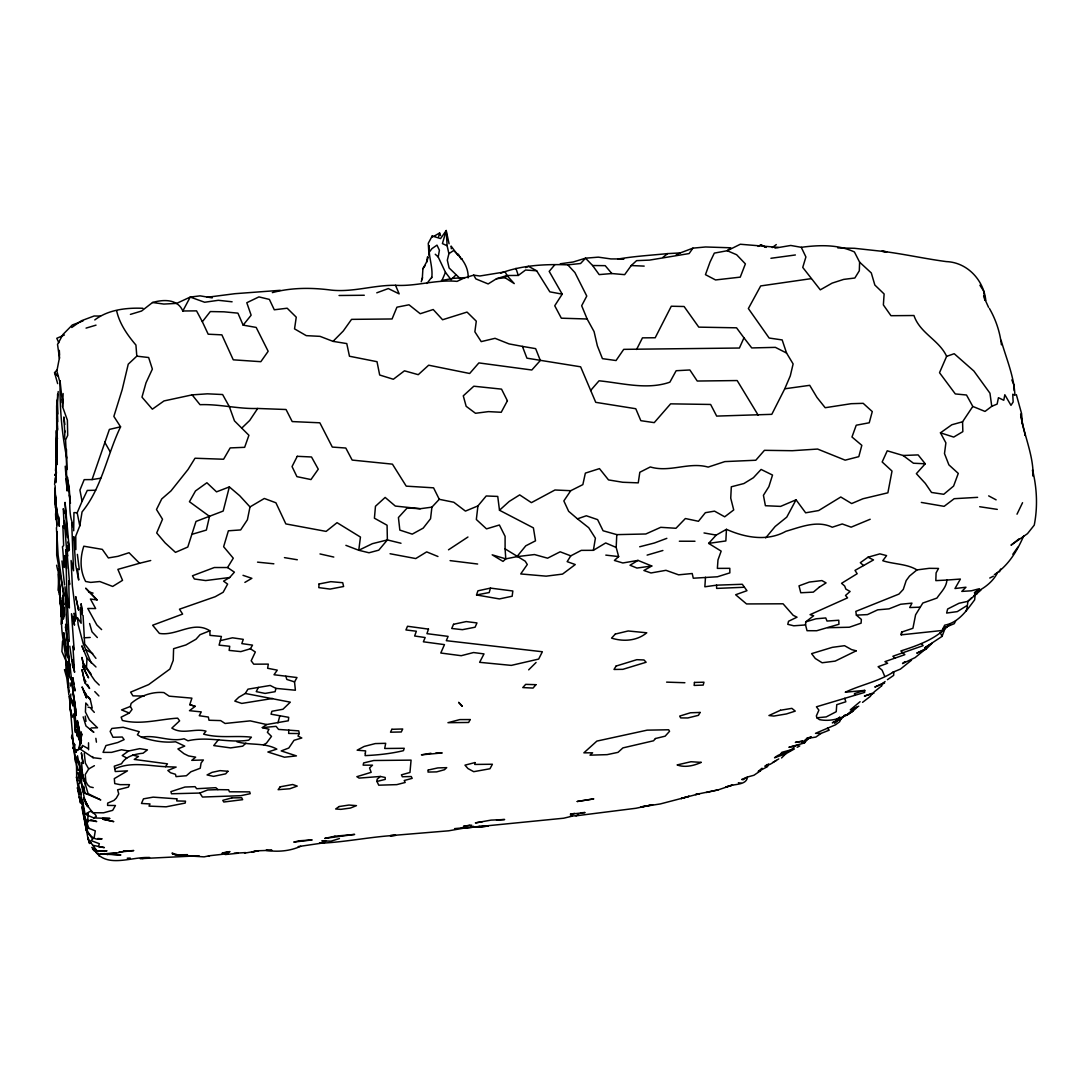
<?xml version="1.0" encoding="UTF-8"?>
<svg xmlns="http://www.w3.org/2000/svg" width="1091" height="1091" viewBox="0 0 1091 1091"><rect width="100%" height="100%" fill="white"/><g stroke="black" fill="none" stroke-linecap="round" stroke-linejoin="round"><path stroke-width="1.5" d="M57.291 412.848L56.964 428.381L57.237 405.988L57.291 422.531M505.092 548.882L505.092 536.322L499.392 525.003L486.518 528.876L476.331 519.493L477.94 505.91L486.218 495.969L497.741 496.432L499.487 510.247L533.404 527.88L535.504 540.836L525.78 545.814L516.916 556.655L505.788 558.865L492.177 554.828L503.006 561.401L505.788 558.865L505.092 548.882L525.207 561.183L527.28 564.511L520.721 573.948L546.141 576.157L562.533 574.098L575.271 564.552L567.156 561.647L570.784 555.851L581.271 550.369L593.381 550.328L605.682 542.95L616.183 547.437L618.638 556.587L614.397 560.46L622.825 562.97L638.003 560.406L651.763 565.997L643.908 570.498L650.986 572.966L665.96 570.32L678.616 574.834L692.199 573.511L693.29 578.216L717.428 576.771L729.838 572.87L729.811 568.329L717.373 568.384L717.987 559.915L721.165 551.132L708.645 543.386L716.201 535.095L726.442 529.326C745.03 537.631 767.232 541.736 785.861 531.317C800.794 527.008 817.091 520.012 832.269 527.226L842.225 523.966L851.144 527.158L870.195 519.261M55.791 515.961L56.077 503.797M59.405 582.649L59.391 588.922L59.473 584.435M55.096 485.631L55.982 511.624L55.055 494.782L55.109 498.723M56.677 507.233L56.623 515.102L56.609 508.488M66.633 624.502L66.592 629.412L65.665 624.229L65.978 629.916L65.501 626.725L67.71 645.436L64.969 586.794L67.628 608.642L69.251 641.426M55.627 481.922L56.255 459.884M67.056 469.566L65.569 440L67.697 435.377L67.383 420.199L62.623 406.848L62.582 398.883L62.487 403.111L60.046 380.8M55.941 482.604L56.146 459.884M56.65 405.538L56.814 463.593L56.2 442.769L57.4 428.272M57.223 399.933L57.441 422.012L57.359 415.93M57.987 569.025L61.532 616.142L60.346 599.968L61.191 611.342L60.714 604.659M76.343 749.708L76.288 752.299L72.756 748.085L74.72 744.703L73.738 742.957M56.623 431.272L56.309 452.547L57.291 464.548L56.323 452.533L56.5 430.181L56.664 462.707L56.432 441.241L57.509 438.323M57.182 417.867L57.223 416.394M57.264 409.848L57.468 430.331L57.359 425.654M801.271 247.316C818.946 244.943 837.943 244.289 854.417 251.966L859.613 262.154L859.313 270.786L854.853 278.014L843.643 279.405L832.147 283.115L820.296 289.838L802.744 267.418L805.908 256.958L801.271 247.316L790.743 245.461L774.992 248.121M62.623 406.848L63.128 393.537M64.587 438.882L64.901 430.836M288.788 730.056L288.651 733.438L299.22 733.547L298.77 730.875L278.56 729.415L276.105 726.347L262.331 727.615L266.586 724.533L288.324 720.783L288.706 717.332L271.045 714.182L271.904 711.277L282.964 709.245L290.301 702.168L245.298 693.467L238.806 697.244L234.797 701.104L241.766 703.422L272.614 698.472M428.954 247.452L429.145 245.68C428.299 256.48 433.127 266.804 431.777 277.782M428.736 255.13L429.145 245.68M70.847 693.999L69.933 708.986L72.17 717.223L70.792 709.641M57.591 394.137L57.537 414.321L57.182 402.879L58.218 391.56M616.183 547.437L616.783 534.631L603.078 530.758L597.609 519.63L586.331 515.77L577.466 518.839L568.643 511.297L563.842 500.919L570.743 490.705L582.853 484.622L585.362 473.112L599.477 468.625L608.519 479.917L622.743 482.263L638.249 482.863L639.817 472.267L650.304 466.962C669.901 472.798 688.871 461.616 708.154 467.098L724.819 461.602L755.804 460.238L764.45 450.324L792.298 450.706L817.595 449.056L845.157 460.157L858.808 456.652L861.822 445.333L851.976 437L856.23 425.217L869.241 422.776L872.268 411.58L863.186 403.329L851.198 403.697L825.178 407.72L816.982 397.438L809.713 385.328L784.756 388.791L771.801 414.335L716.678 416.094L710.636 404.461L670.61 403.847L654.232 422.64L640.84 420.676L635.78 408.73L595.741 402.334L580.63 366.808L526.926 358.175L522.412 346.392L509.033 343.897L495.028 338.319L481.213 341.619L474.871 331.8L476.29 321.19L467.043 312.081L442.591 319.745L433.209 309.53L420.226 313.731L409.002 304.798L396.933 307.185L392.064 318.967L351.561 319.363L343.256 331.023L333.028 341.36L320.031 336.355L306.271 335.646L294.543 328.868L296.261 317.181L287.178 308.221L274.291 309.789L269.382 299.411L258.908 296.902L246.798 302.725L251.135 315.217L243.129 325.132L237.92 313.144L223.969 311.821L210.304 311.562L202.353 321.75L208.19 334.201L221.868 334.855L233.256 359.825L260.844 361.694L268.168 351.288L256.18 327.423L243.129 325.132M74.693 748.303L74.652 749.258L72.756 748.085L74.693 748.303L74.72 744.703M705.495 577.248L704.854 586.794L716.528 585.171L742.303 584.271L746.967 590.695L735.634 594.745L746.53 603.937L783.065 603.8L793.198 615.324L797.016 617.192L788.548 621.256L787.77 624.325L793.784 625.798L805.553 624.938L807.04 630.707L816.709 630.734L838.938 624.27L838.774 620.247L827.005 621.052L825.751 617.956L815.986 618.802L805.731 621.87L805.553 624.938M726.442 529.326L725.856 540.945L708.645 543.386M60.428 598.073L58.409 590.422L59.009 579.621L60.414 599.191L63.387 619.074M58.409 590.422L58.45 574.016M62.501 641.249L61.914 651.504L65.869 660.682M99.24 685.039L94.822 680.675L86.421 668.347L87.007 658.296L81.88 645.845L84.075 651.163M468.121 277.919C468.735 266.668 461.588 257.476 453.611 250.521L448.906 253.671L447.324 260.204L449.097 267.95L460.593 279.01M422.231 279.596L422.913 268.7L427.386 260.544M887.419 679.693L893.693 675.356L893.734 671.851C878.773 681.493 861.113 684.712 845.266 692.226L864.74 690.385L864.618 692.403L816.423 706.804L818.891 710.146L816.368 715.901L816.9 717.796L819.45 719.637C833.238 722.351 847.775 716.746 857.512 706.873M55.477 470.739L56.187 461.425M59.337 580.603L58.859 586.944L60.005 595.345M88.589 749.749L88.521 742.794M68.883 694.831L66.81 677.988L64.464 669.642L65.787 670.72C67.328 652.964 60.25 635.371 61.792 617.588M376.94 781.456L377.118 779.247L380.404 776.465L385.205 777.474L385.232 779.397L376.94 781.456L378.754 785.193L396.797 784.634L405.197 782.479L404.215 780.515L412.193 778.347L411.198 776.533L402.334 776.751L401.42 774.842L409.957 772.483L411.075 760.127L373.722 760.509L363.658 762.923L363.139 765.146L372.508 765.173L369.563 767.955L371.172 772.333L356.866 776.683L359.103 778.101L380.404 776.465M88.221 813.641L87.675 820.268L96.704 821.55L90.867 819.655M88.085 748.576L82.466 745.439L81.893 747.471L76.915 750.622L79.179 748.399L81.334 731.897M54.577 484.486L55.218 477.844M65.528 511.284L64.805 513.52L63.292 508.638L64.26 528.439L62.855 525.739L63.646 545.568L62.419 546.782C63.523 552.455 64.205 584.285 64.86 555.592C67.874 573.661 64.833 589.59 69.36 607.973L68.733 580.712L69.674 584.449L67.11 553.451L67.574 556.205L67.192 545.773L68.665 550.982L68.228 541.627L69.36 549.673L65.065 502.378L67.451 537.604L64.274 520.598L66.715 551.269L65.705 549.741L66.592 568.506M61.573 611.165L61.26 624.352M60.1 380.759C59.596 406.534 61.71 432.677 66.742 458.043M975.34 593.231L974.645 599.845C966.721 610.401 958.675 622.566 944.642 625.184L941.519 631.894C929.668 641.344 915.172 646.295 900.866 650.945L904.848 654.668L884.978 661.623L887.61 663.273L878.091 666.724L882.114 670.16L884.719 676.325M445.892 233.447L446.219 230.569L440.559 238.574L432.2 235.983L428.272 243.32L428.845 252.73L431.954 248.625L436.986 245.148L439.4 250.248L438.227 257.012L445.455 272.341L451.101 279.705M451.333 248.748L451.088 246.075L457.92 255.267M431.913 507.151L430.55 518.73L423.213 528.112L412.234 534.14L399.838 530.09L398.42 517.529L407.148 507.983L420.24 508.72L431.913 507.151L439.264 499.31L453.788 502.255L465.434 511.106L477.94 505.91M83.407 808.376L83.066 810.981L87.675 836.783L88.657 840.438L91.235 843.398M65.733 598.482L65.828 593.013M83.857 786.025C81.525 796.689 87.457 808.254 95.572 814.909L96.349 816.423L93.785 817.936L85.084 814.213L82.357 800.017L84.362 815.291L88.916 828.519L85.944 825.955C87.294 833.688 93.376 841.325 102.118 838.802L97.808 838.474M56.227 451.129L55.777 454.361L56.432 441.241L56.077 452.983L56.364 442.96L57.127 444.651M279.801 715.955L277.96 722.856M56.2 450.91L55.914 477.79M74.256 537.331L75.865 549.591L75.77 536.036L79.779 525.876L82.057 511.938C102.104 487.418 107.013 454.838 120.569 426.826L113.859 416.407L122.192 389.637L128.247 364.176L136.811 356.157L148.649 357.521L152.372 369.099L146.003 382.818L141.98 397.165L152.358 409.18L164.018 400.929L192.125 394.874L207.399 393.824L222.619 394.533L229.369 406.725L234.47 420.881L248.912 435.282L244.643 447.324L230.174 447.91L223.587 459.243L195.016 458.234L188.047 469.471L171.014 490.882L161.727 498.942L156.49 509.511L162.518 519.234L156.695 532.954L165.096 542.854L175.474 552.36L187.788 547.041L195.998 521.43L223.191 511.052L229.355 486.913L239.679 495.696L250.003 506.933L247.398 519.78L240.661 529.926L228.387 530.799L223.628 546.714L233.269 558.197L227.569 567.538L214.313 567.525L192.466 575.775L194.362 578.994L205.667 580.562L229.683 577.507L234.401 572.161L227.569 567.538M427.495 256.89L426.636 262.045L428.272 257.04M593.381 550.328L595.4 538.19L588.731 527.73L577.466 518.839M997.583 572.557C993.001 581.83 983.714 588.84 974.345 592.808L979.418 588.717L971.304 590.804L961.785 591.417L965.971 587.231L954.98 588.526L960.394 579.062L946.893 580.057C946.538 587.313 940.687 592.358 936.951 598.073L922.822 603.037L915.594 614.806L912.922 628.293L901.712 632.071L901.207 634.839L942.188 630.489L950.329 624.393M101.054 758.668L93.076 757.7L79.179 748.399L81.839 733.779L80.529 740.857M901.207 634.839L901.712 632.071M56.268 465.066L56.214 474.585M57.4 414.921L56.609 418.33M805.185 739.739L804.462 742.944L788.902 747.308L798.107 745.098M85.084 814.213L89.803 811.554L91.439 811.486L92.612 812.727L103.522 812.809L112.673 810.34L115.455 805.513L107.586 805.417L107.682 803.112L113.955 800.412L116.287 798.162L118.742 793.893L117.61 789.829L128.383 787.102L129.488 784.634L120.092 784.661L114.732 783.57L114.323 778.606L127.483 770.846L115.264 771.528L114.282 766.196L121.51 763.768C125.765 756.158 135.066 754.031 143.071 753.226L147.435 749.885L139.798 748.644L128.574 751.003L121.51 749.762L111.555 752.367L103.045 752.367L105.963 745.562L117.76 742.521L124.129 739.63L122.247 737.011L113.028 737.271L110.136 731.434L111.855 728.447L123.16 727.274L139.266 731.679L137.425 734.775L141.544 737.257C155.836 734.352 169.596 742.316 184.079 738.784L187.952 740.789C208.299 735.975 228.496 743.38 248.762 740.148L251.394 737.175C235.615 735.348 219.482 738.498 203.594 734.148L206.008 731.147C194.689 727.942 182.674 734.966 171.846 728.106L179.62 720.851L177.656 718.151C158.959 719.324 140.875 725.079 122.342 720.442L121.142 717.169L129.324 713.037L132.038 709.491L130.388 706.45L131.097 703.463C139.73 695.922 152.317 691.421 163.909 692.594L169.187 696.167L191.907 698.145L189.766 704.677L195.207 706.341L189.466 710.677L201.262 711.905L199.258 715.723L208.34 717.032L208.995 720.251L220.627 720.592L225.073 723.469L250.207 720.865L266.586 724.533M94.017 838.42L95.299 830.878L86.925 827.496L86.012 822.819L86.912 823.841L88.657 820.405M275.928 688.38L275.109 691.68L265.099 693.412L256.249 691.626L258.403 687.425L270.213 685.448L275.928 688.38L295.388 690.235L294.543 681.889L296.997 677.538L274.005 674.743L277.278 670.147L267.636 668.278L268.304 664.119L253.726 664.174L251.189 660.778L255.335 651.995L250.398 648.777L240.825 651.613L229.137 650.4L229.737 646.295L219.086 645.136L221.418 636.462L209.99 635.357L209.867 630.775C193.189 620.247 176.715 636.339 159.381 633.407L152.645 625.225L182.62 614.083L179.469 609.201L215.2 596.722L223.15 592.263L227.61 584.108L223.56 581.148L229.683 577.507M438.65 236.652L439.591 232.969L433.973 236.27M490.473 588.104L489.191 592.536L476.535 594.963L477.913 590.817L490.473 588.104L512.838 590.995L512.156 596.231L499.405 598.932L476.535 594.963M449.069 243.757L446.219 230.569L442.414 243.579L447.133 245.775L448.906 253.671M966.094 611.151L967.39 606.746M421.221 281.778L422.544 277.7M79.779 525.876L77.188 512.756L82.07 501.342L79.929 490.05L84.198 479.645L92.053 479.576L109.386 429.418L120.569 426.826M56.568 472.785L54.891 475.431L56.418 471.285M904.875 661.623L902.53 663.587L915.131 657.587L926.314 648.422L916.767 653.154L926.082 649.172L932.096 643.226L924.595 647.945L942.065 636.367L945.515 627.243M747.417 777.447C746.108 785.97 732.593 783.42 725.61 787.252L732.579 785.029L718.137 789.884L695.567 794.521L699.645 793.662L660.3 803.944L640.717 806.985L646.649 805.826M991.76 406.316L989.96 393.21L973.881 371.035L954.202 353.716L946.62 356.348L939.515 372.699L955.307 393.933L966.503 395.01L972.804 406.438L985.023 411.43L991.76 406.316L997.133 404.079L998.442 397.697L1003.775 400.261L1004.825 394.737L1010.975 405.334L1013.144 402.034L1012.762 394.219L1014.916 395.365C1014.18 376.518 1006.202 358.366 1001.102 340.269M885.101 681.52L882.769 683.348L881.392 686.43M768.678 763.864L767.518 766.632L761.3 769.905M1023.781 535.749C1017.167 550.819 1008.534 565.479 994.365 574.63M784.756 388.791L790.293 375.877L793.116 363.93L786.556 353.034L782.165 339.928L769.128 338.033L748.371 308.548L760.7 285.924L811.104 278.655M441.678 281.137L445.455 272.341M999.424 571.889L1000.638 569.052M636.571 349.488L642.463 337.855L655.2 337.76L671.292 306.23L684.084 306.503L698.772 327.136L736.548 327.818L743.953 337.828L739.412 348.029L623.725 349.352L616.047 360.535L602.437 358.653L597.363 345.847L594.077 331.609L587.135 318.995L581.667 305.739L586.767 296.056L574.916 272.545L567.77 264.854C545.118 264.008 522.003 265.168 500.592 273.186M172.896 853.83C171.819 851.375 171.614 854.785 173.837 853.98L175.515 855.208L187.502 854.689L177.642 854.798L173.074 853.421M841.502 717.769L839.62 721.737L835.556 724.779L815.495 733.343L820.977 733.438L829.228 730.152L827.36 728.188M82.07 501.342L87.28 490.432L95.694 490.241M299.22 733.547L298.007 736.07L301.798 737.993L294.024 740.312L288.801 748.017L281.219 750.922L296.438 755.886L284.492 757.209L267.881 752.013L276.828 749.108C264.663 742.357 250.003 745.562 236.883 741.744M1017.003 514.202L1022.553 502.692M955.607 621.038L954.243 623.684L943.279 628.171M130.415 314.385L141.571 311.03L152.535 302.507C163.2 299.37 177.669 298.757 182.811 310.99L190.243 297.066L200.103 295.852L212.227 297.884M972.804 406.438L962.562 421.781L951.816 424.767L940.456 432.827L945.883 442.851L944.492 453.583L948.884 464.861L958.28 473.412L953.602 486.054L943.742 494.291L931.523 492.464L925.318 483.395L916.372 473.671L925.236 463.784L918.131 454.906L903.089 455.493L887.242 450.801L882.169 461.97L892.015 471.067L887.883 492.805L862.981 498.751L851.662 503.551L840.793 497.005L818.659 510.547L805.649 512.811L796.048 499.814L786.761 517.134L775.155 526.489L765.691 537.918M54.891 475.431L56.323 472.962M250.398 648.777L252.526 645.122L241.82 643.608L243.279 639.353L232.465 637.799L220.382 640.635M794.453 748.917L785.765 753.799L774.542 757.781C780.706 752.231 790.375 753.226 794.971 745.835M245.298 693.467L247.957 689.171L258.403 687.425M554.719 264.854L549.196 271.373L562.206 294.147L554.733 305.753L561.333 318.19L587.135 318.995M93.485 838.147L91.153 840.656L99.322 843.684L98.435 846.63L104.354 847.598L92.749 845.293L90.717 842.334M439.264 499.31L433.563 487.827L406.234 486.15L392.433 464.152L352.161 460.075L345.806 448.033L332.305 447.078L319.854 422.803L292.197 421.576L286.047 409.507L257.681 408.47L249.689 420.471L241.779 428.081M114.964 768.787C131.329 761.423 148.499 765.896 165.505 766.7L167.482 763.85L134.261 759.418L138.475 756.458L132.597 755.067M778.238 247.384L740.298 244.248L727.247 250.725L736.63 254.735L745.385 263.886L740.257 277.128L715.56 279.951L705.454 274.659L710.036 262.031L714.319 253.112L727.247 250.725L730.738 247.793L705.577 246.975L692.921 248.148L689.117 253.562L649.54 260.108L636.585 260.64L631.239 265.549L624.666 274.659L611.833 273.541L599.164 274.605L592.604 265.522L585.526 258.185L573.225 261.976L560.256 263.79M1012.83 554.255L1017.862 547.136M422.913 268.7L425.204 265.508M94.399 765.691L88.712 768.937L85.248 774.555L85.862 781.524L87.539 784.688L89.844 786.829L93.226 787.607M780.556 754.058L781.879 752.326L791.425 749.708M767.259 764.491L765.541 766.741L767.341 764.709M426.908 283.455L431.791 277.141M218.582 739.575L213.727 745.589L230.624 747.908L242.72 746.162L245.857 743.162M808.417 738.157L804.462 742.944L801.776 742.794M590.599 390.523L599.041 380.8C622.429 383.105 646.977 390.128 669.874 382.177L676.147 370.722L689.88 369.972L697.244 381.032L737.175 380.554L758.218 415.235M781.538 757.972L785.765 753.799M56.773 370.217L54.55 372.658L57.659 383.609M464.275 277.932L473.712 275.15L475.84 278.887L488.154 283.933L496.473 278.75L505.024 277.687L507.001 275.518L518.32 275.437L525.548 270.022L536.649 270.773L549.837 291.843L562.206 294.147M536.063 662.482L528.671 669.847M452.247 278.573L455.683 275.15M845.88 715.546L855.371 707.704L858.767 706.204M845.211 715.096L841.27 718.846L832.31 722.815L839.088 719.255L834.52 723.088L838.324 719.774M971.604 597.827L967.935 601.332L959.016 603.268L947.629 609.023L946.633 613.06L957.271 611.615L967.39 605.341L967.935 601.332L980.959 590.067M941.519 631.894L948.065 625.675M499.487 510.247L509.17 501.465L519.684 494.891L531.399 502.651L554.951 489.995L570.743 490.705M762.036 768.228L758.231 771.392L760.632 770.71L753.936 775.251L747.649 776.983M805.731 621.87L813.641 615.774L810.067 614.656L847.571 597.854L845.511 595.454L850.107 591.472L845.866 589.113L844.679 586.031L841.556 583.317L857.171 573.716L855.017 570.402L873.496 559.928L868 557.215L860.322 562.697L863.527 565.52M946.893 580.057L935.833 580.63L936.092 572.898L938.533 568.438L929.205 568.329L916.958 569.911L909.539 576.034L906.198 580.548L903.293 589.385L898.929 594.09L855.821 611.383L856.38 615.147L861.372 619.429L861.085 623.166L849.316 627.23L827.837 627.72M662.892 257.394L667.569 253.617L680.266 252.921L692.921 248.148M873.905 692.13L880.328 686.962M911.517 660.205L900.416 669.097L892.397 672.424M1019.28 538.668L1011.016 545.186L1027.477 533.663L1034.241 525.153C1037.841 506.933 1036.968 487.95 1032.536 469.948L1033.041 475.908M862.545 702.359L870.168 696.494L872.623 693.167L864.372 696.085L873.946 693.194M767.137 764.546L764.9 766.237L770.287 764.232L778.769 758.9M772.264 247.575L776.287 244.575M839.593 717.305L836.033 719.951L839.865 717.223M746.735 777.106L743.203 779.724L741.703 779.492L746.162 777.61M128.574 751.003L122.219 755.545L126.801 758.04M860.09 701.69L850.312 709.832L855.371 707.704M71.747 327.491L81.443 320.74L94.126 315.995L100.495 316.076M467.944 537.017L448.496 549.809M820.977 733.438L815.877 737.066L806.276 738.621L810.886 736.834M94.781 319.936C108.132 309.694 126.474 307.607 142.894 308.289M811.199 737.025L805.076 740.912L795.366 742.385L802.553 741.062M850.175 712.778L852.944 711.018L847.775 714.646L843.793 715.641M758.122 246.416L760.741 244.793L766.182 247.425M638.003 560.406L630.025 565.233L636.939 568.056L651.763 565.997M974.045 595.495L977.154 593.64M250.003 506.933L264.322 498.478L275.914 502.787L285.842 523.912L326.127 531.399L337.037 522.671L360.453 537.072L358.762 550.273L369.003 552.769L378.768 550.164L387.373 539.922L387.073 525.235L374.418 518.198L375.468 506.265L385.15 497.428L395.31 506.06L420.24 508.72M772.783 762.459L776.342 760.359M244.875 582.403L251.857 578.325L243.02 575.325M263.476 744.758L266.449 743.148L271.482 736.398L267.39 732.306L268.972 729.238L262.331 727.615M797.153 747.321L799.785 745.93M675.984 255.103L680.266 252.921M989.769 578.025L993.396 576.184M570.375 816L576.021 815.809L578.625 814.486M882.769 683.348L874.805 687.057L884.569 683.048M525.603 267.622L528.508 266.327L536.649 270.773M64.41 334.992L56.787 338.292L58.819 342.738M300.666 846.289C289.933 851.171 277.455 852.18 265.986 850.312L271.973 850.284L258.158 850.748L251.653 852.03L258.731 850.694L244.534 853.162M796.048 499.814L780.611 506.388L765.405 505.719L763.427 495.3L768.869 486.668L772.523 475.062L761.095 469.444L753.39 477.722L743.912 483.531L731.311 486.804L730.738 498.151L733.711 509.933L724.697 516.807L714.523 511.134L705.359 512.688L698.458 521.28L685.38 518.525L675.97 528.276L660.737 527.321L645.804 533.99L616.783 534.631M209.867 630.775L200.076 634.676L195.971 639.244L185.947 644.945L173.605 648.695L173.224 660.382L169.869 669.083L148.676 684.589L130.634 692.13L132.938 695.867L144.203 696.099M130.388 706.45L121.551 709.914L129.324 713.037M199.803 793.048L207.713 789.952L217.914 789.639L228.592 789.775L229.451 791.793L249.675 791.875L250.221 793.689L240.92 795.68L202.476 797.044L199.803 793.048L171.492 793.771L170.919 791.63L184.965 787.034L195.084 786.666L196.666 788.725L215.841 787.688L217.914 789.639M83.08 320.863L72.279 325.009L62.923 334.528L57.537 344.429L59.432 357.834L56.868 371.076L60.087 382.777M229.355 486.913L216.523 491.85L206.895 482.754L195.507 490.936L189.439 501.724L209.513 516.37L206.376 530.076L192.084 534.29M666.833 538.34L654.382 543.004L639.694 546.768M376.777 292.824L388.314 288.57L399.17 293.874L395.515 285.296C373.708 284.983 353.143 292.443 331.255 290.111C311.603 287.533 291.638 287.478 272.355 292.62M461.016 259.113L462.052 258.744M79.179 748.399L81.893 747.471M84.58 819.614L82.193 806.399M864.74 690.385L854.498 693.562L854.594 695.226M496.473 278.75L507.001 275.518L514.256 283.605L505.024 277.687M339.437 838.57L331.023 841.161L321.845 840.902L325.745 840.875M86.053 328.118L96.022 325.145M139.539 563.27L117.883 569.366L122.533 580.344L112.673 586.44L99.786 581.53L90.73 582.403L85.63 581.476C79.875 570.675 79.97 557.665 83.802 546.209L102.309 549.373L108.364 557.937L117.896 556.328L129.038 552.728L139.539 563.27L150.722 560.515M647.113 555.114L662.892 550.491M868 557.215L879.892 553.86L886.588 555.605L882.769 560.733C893.952 564.32 906.866 563.747 916.958 569.911M572.025 816.204L563.706 818.209L464.398 828.055L448.646 830.81L390.169 835.665L395.678 835.338C370.04 836.797 344.824 842.293 319.39 843.261L324.586 842.716L298.211 846.602M706.245 792.502L718.137 789.884M576.021 815.809L635.958 808.267L652.704 804.749L648.136 805.54M222.032 853.257L229.996 851.621L222.632 852.889M209.636 855.726L204.085 856.858L188.538 855.903M574.698 813.354L570.348 814.213L585.076 812.55L580.603 812.809M118.987 852.126L133.77 850.571L123.815 851.103L125.056 850.953L115.291 853.448L99.445 854.294L103.222 853.789M441.432 280.551L453.038 278.369L464.916 277.632L457.02 281.383C436.127 279.31 416.462 286.565 395.515 285.296M770.928 258.281L795.38 254.967M115.96 852.712L102.418 854.076L120.869 854.976L105.8 853.817M469.839 825.191L463.375 826.378L471.721 825.178M470.657 826.869L473.644 826.337M430.931 753.254L421.426 754.836L442.169 752.926L435.759 753.117M482.195 821.796L475.376 822.887L491.1 820.118L504.628 819.518L496.514 820.091M92.053 479.576L100.754 478.199M227.924 853.68L208.476 855.849M207.222 297.27L234.892 293.697L280.292 290.315M238.261 853.217L225.237 854.539M140.344 858.767L149.576 857.567C131.861 856.326 106.032 869.132 94.494 849.903M667.569 253.617C650.836 255.294 634.294 256.221 617.683 259.113M461.125 828.192L466.089 827.564L454.579 828.628M516.916 556.655L534.467 554.555L547.587 558.183L560.147 551.801L570.784 555.851M464.398 828.055L479.917 826.569L472.949 827.155M567.77 264.854L580.576 263.504L585.526 258.185L598.304 257.149L610.933 258.935L623.957 258.949L620.806 259.085M816.9 717.796L826.214 716.91L836.224 711.714L836.756 704.677L845.825 701.786L844.775 698.308M142.035 858.562L199.121 855.753M977.604 497.346L954.202 498.696L944.11 506.347L921.322 502.433M234.088 853.271L245.584 852.589M95.94 658.364L84.634 643.895L84.321 637.799L90.212 637.458M856.38 615.147L867.427 614.601L877.71 609.842L889.001 608.86L900.661 604.25L911.981 603.132L909.703 607.551L919.958 607.169M743.912 587.272L716.651 588.417L716.528 585.171M127.252 858.208L130.224 858.072M364.285 295.252L339.056 295.497M191.661 856.012L194.648 855.903M837.82 247.916L854.444 248.298L886.792 251.816L881.842 251.23C903.621 253.917 924.513 258.703 946.306 261.595C967.199 262.345 983.605 279.964 985.787 300.339M91.167 727.97L97.494 727.779L89.394 719.896L85.425 712L85.78 703.013L87.907 705.345M182.811 310.99L196.544 310.867L202.353 321.75M91.78 847.393L97.031 850.844L107.013 850.816L94.167 850.83L92.476 848.853L93.335 849.316M684.889 682.734L666.601 682.134M679.338 541.218L694.981 541.245M592.604 265.522L605.205 265.659L611.833 273.541M257.681 408.47C238.329 409.125 219.373 403.943 200.021 404.693L192.125 394.874M102.513 818.264L109.986 818.482L93.785 817.936M165.505 766.7L176.142 767.082L167.823 770.464L170.564 772.769L175.487 774.296L176.046 776.615L186.384 775.742L190.925 771.76L200.253 768.241L201.071 763.059L203.376 759.991L191.757 760.345L195.63 757.154L188.511 755.913L183.997 753.704L177.901 748.931L184.72 746.094L175.542 741.785C164.059 742.985 152.44 740.83 141.544 737.257M631.239 265.549L644.181 266.109M925.236 463.784L913.44 463.225L903.089 455.493M77.188 512.756L73.943 512.579L73.697 530.771M477.64 564.02L450.092 560.624M257.544 562.151L273.855 563.802M232.11 301.798L218.336 300.298L204.631 302.248L190.243 297.066L176.633 303.393L163.855 304.062L152.535 302.507M979.691 506.729L997.283 509.388M605.805 555.114L618.638 556.587M473.712 275.15L479.863 275.996L505.188 271.864L507.001 275.518M97.085 599.927L85.807 588.322L97.085 599.927L90.43 599.027L95.653 608.56L87.757 608.451L96.826 624.925L101.613 629.602M333.028 341.36L346.774 343.583L349.461 356.239L377.009 361.694L379.682 375.018L393.346 379.259L404.461 370.817L418.262 374.677L428.668 365.199L469.662 373.49L478.881 362.908L531.822 369.999L540.331 360.48L535.654 348.643L522.412 346.392M284.451 557.624L297.311 559.765M390.06 553.737L415.753 558.565L426.676 551.882L437.955 556.505M704.022 532.954L716.201 535.095M738.402 782.697L741.321 783.324M319.99 553.942L333.791 557.065M88.016 707.132L92.244 708.127L90.28 699.508L88.33 696.985M400.997 543.25L387.373 539.922L372.372 543.673L358.762 550.273L345.888 545.336M88.548 591.772L93.062 593.122M104.136 853.557L107.641 854.594M83.871 787.484L85.071 793.266L88.821 794.412M189.766 704.677L195.207 706.341M294.543 681.889L286.81 679.434L285.828 676.243M940.456 432.827L953.711 437.082L962.848 431.641L962.562 421.781M85.071 793.266L100.767 799.935L88.085 793.662L81.989 772.905L85.221 784.115M89.517 840.943L90.389 841.352M760.741 244.793L765.255 247.057M786.556 353.034L775.387 347.361L751.74 347.934L743.953 337.828M988.651 495.873L996.124 499.855M82.439 612.678L80.188 607.537L81.143 623.261L77.447 617.601L78.184 624.72L83.189 643.581L85.712 649.513L92.749 653.714M89.585 728.652L93.84 732.306L85.957 725.965L83.161 716.855M859.613 262.154L871.3 272.955L874.846 285.037L884.119 293.97L883.369 304.921L890.965 315.708L913.958 315.517C919.918 333.287 939.269 340.078 946.62 356.348M435.254 254.244L438.227 257.012M894.879 658.146L892.874 656.25L923.122 645.654L921.54 643.608M58.409 376.354L54.55 372.658L56.227 375.331M87.007 658.296L95.981 666.983M97.031 850.844L92.749 845.293M94.767 691.585L98.913 695.949M97.344 637.539L91.985 631.812L89.598 623.52M91.112 708.85L94.317 712.355M90.28 699.508L85.603 694.299L82.057 686.907L86.516 697.981L83.475 690.671L86.394 694.462M80.011 797.889L79.248 796.989L80.543 803.099L77.393 787.62L79.193 794.33L76.425 776.874L77.706 781.129L76.67 776.124L76.384 757.727M84.893 682.775L82.057 669.833L84.893 682.775L89.612 688.476L87.416 684.466M92.435 838.679L87.239 831.969L84.893 821.632M989.401 308.439C995.769 319.431 999.997 332.087 1001.429 344.783M91.112 674.102L83.052 662.946L81.934 657.437L84.907 671.156L88.589 677.879L82.657 666.015L84.907 671.156L83.052 662.946L86.421 668.347M74.665 703.559L71.542 679.843C66.483 674.77 70.874 667.378 67.847 661.528L69.21 676.461M85.303 803.208L87.771 806.767L83.38 798.271M979.895 285.242L983.55 290.806L985.159 300.216M63.101 594.295L63.946 595.754L58.123 555.224L56.787 531.617L56.691 555.114L63.946 595.754M88.712 768.937L85.384 763.168L84.28 753.349M104.681 442.141L110.205 451.824M458.343 254.203L460.347 257.885M83.775 677.797L85.957 681.793M83.53 797.616L88.316 806.522M940.128 632.494L942.065 636.367M79.466 796.839L82.302 802.799M82.902 778.238L81.32 774.828L81.402 762.323L82.902 778.238L81.743 770.191L82.411 773.274M984.818 299.098L988.541 307.307M91.194 662.946L85.712 649.513M70.41 665.687L68.774 661.705L67.683 643.199L69.429 663.328M1011.848 379.9L1013.921 384.973L1014.194 390.66M73.861 746.79L72.006 734.993L71.474 737.352L73.07 740.707L69.292 695.894L70.233 703.054M74.924 749.544L75.988 752.313M98.108 853.271L99.226 856.203M439.591 232.969L440.587 235.601M73.288 527.185L71.706 522.821L73.547 570.729L71.092 560.515L72.374 586.003L76.397 618.87L74.12 613.21L75.265 621.12L73.492 616.36L74.502 625.157L71.515 613.728L74.161 649.827L72.879 646.117L74.297 668.101L72.47 660.15L73.37 668.169L72.538 665.387L69.797 646.186M1016.335 394.601L1021.558 413.503L1022.472 424.194L1020.658 414.007C1023.74 434.9 1033.341 454.388 1033.122 475.853M515.907 268.359L518.32 275.437M92.708 756.568L93.076 757.7M86.912 823.841L83.993 814.895L84.552 818.495L84.102 817.282L83.652 813.027M432.2 235.983L432.554 237.088M95.735 850.38L96.69 853.421M983.632 296.002L984.982 300.339M87.989 838.393L89.585 843.52L88.289 838.161M1025.022 434.559L1025.322 435.554L1022.54 424.467M77.802 772.414L79.288 777.801L78.566 773.369M70.847 698.254L72.892 705.932L71.992 699.795M116.655 310.84C119.533 323.795 127.442 335.073 135.925 345.042L136.811 356.157M72.401 523.121C67.506 509.579 71.692 495.041 67.778 481.172L70.192 501.205M78.293 783.42L81.184 794.684L80.011 789.175M79.261 735.389L81.116 743.762L76.343 722.337L78.947 734.148M63.919 611.137L61.696 601.946L63.646 610.074M77.475 755.749L81.225 774.283M78.811 761.15L81.825 780.951M81.552 775.742L82.207 778.688M60.51 598.154L59.528 593.818L60.796 606.446L63.428 617.042L61.832 609.255M56.609 565.247L57.591 569.707M59.719 594.363L60.632 598.482M83.08 776.356L84.075 780.979M68.542 687.371L69.429 691.871M76.506 757.536L77.011 760.195L76.602 757.045M63.81 610.06L62.582 603.541L64.069 614.492M82.452 611.028L81.089 603.705L82.18 614.751M77.843 732.497L79.834 741.28L75.538 729.934L74.884 706.75L75.047 710.091L72.742 689.13L74.324 701.772L73.888 698.417M73.152 664.337L74.597 672.288L72.47 660.15M76.738 761.791L76.888 762.582L76.479 759.377L76.861 762.664M81.839 800.93L82.643 805.513L81.757 800.098M68.433 485.263L66.537 474.462L66.483 449.437M62.255 608.26L62.801 611.505M63.346 614.738L63.892 617.997M80.979 795.571L82.643 805.513M74.447 687.562L75.006 690.944L72.647 677.661L73.697 684.398L73.152 678.138M75.934 715.71L73.888 700.231L75.156 717.496M77.597 767.464L78.088 770.423M85.289 823.732L86.489 830.987L81.852 807.163M77.379 554.364L79.302 569.652L77.584 568.916L78.702 580.057L75.593 564.674L73.752 536.608M95.858 738.321L96.431 742.166M71.542 679.843L71.665 680.689L69.851 664.119M69.278 495.055L70.465 503.292M85.248 716.105L85.998 721.356M78.593 775.851L79.698 783.624M64.887 424.494L63.837 416.967L64.751 432.145M75.947 760.741L76.861 767.218M76.588 730.029L77.42 736.343L75.456 728.624L75.211 715.846L75.756 723.715M71.815 682.257L73.124 692.28M61.969 560.979L64.533 584.885M74.433 751.44L75.674 762.336L73.779 749.653M62.46 619.674L61.369 610.865L62.01 618.092M60.591 600.241L59.95 593.504M60.96 603.214L61.505 607.687M67.587 639.681L68.133 644.154M68.924 656.373L69.292 659.469M59.064 584.094L59.446 587.313M59.773 593.477L61.71 615.447L60.714 604.537M82.234 787.006L79.37 769.305L82.78 791.943M61.328 614.915L62.296 623.397M68.651 488.291L67.587 477.408M61.996 619.865L61.273 613.292L62.201 621.761M63.305 596.545L63.851 604.291M60.741 608.478L61.628 616.933M59.159 581.898L59.964 589.822M76.425 759.95L76.725 763.032M62.842 597.773L64.464 616.02M72.906 740.68L73.642 748.167M68.31 685.366L68.528 687.63L66.237 660.655L68.188 683.675M70.069 682.911L70.356 686.048M59.76 594.868L60.264 600.677M60.591 602.996L59.828 593.627L60.673 606.746M66.183 478.676L67.165 491.005L65.215 466.239M54.905 488.727L56.977 519.152M62.801 596.218L63.483 604.973L62.842 595.863M64.464 614.983L64.014 607.455M59.746 593.463L60.087 597.991M58.669 516.793L59.35 526.326L58.587 517.666L55.846 507.151L55.491 497.932M54.809 488.359L55.668 502.869M55.791 501.642L56.418 512.947L55.136 493.541M58.764 580.003L59.173 586.235L58.75 574.384M55.396 495.287L56.5 517.134M446.219 230.569L447.133 245.775M83.08 615.46L84.321 637.799M56.432 527.649L56.691 532.422M56.609 431.654L57.196 443.369L56.677 430.372M56.418 515.661L56.091 509.211L56.841 525.003M55.559 513.602L55.818 519.616M55.055 494.782L55.477 505.106M59.446 355.093L59.282 350.347L59.473 358.462M56.623 520.339L56.868 526.803M74.884 706.668L75.047 712.464M55.259 501.301L55.382 507.861M176.824 798.844L176.783 800.93L185.511 801.162L185.184 803.071L166.091 806.822L149.017 806.113L149.999 803.944L141.475 803.453L143.466 798.844L153.19 797.139L176.824 798.844M319.036 583.985L318.817 587.626L330.068 589.085L343.61 586.508L342.71 582.703L330.791 581.667L319.036 583.985M365.349 753.254L365.103 755.613C378.018 755.054 390.837 753.649 403.438 750.676L404.243 748.29L384.7 748.494L385.682 743.312L375.263 743.585L364.149 746.449L357.152 750.185L365.608 750.894L365.349 753.254M428.218 770.041L427.999 772.073L436.645 771.883L444.46 769.728L446.71 767.641L437.846 767.914L428.218 770.041M694.462 682.434L694.135 685.421L703.19 685.093L703.968 682.202L694.462 682.434M475.008 762.568L474.735 764.436L492.409 764.245L489.954 768.76L473.712 771.678L467.984 768.569L464.957 765.159L475.008 762.568M428.49 629.112L426.922 633.653L448.101 636.38L446.314 640.676L542.363 651.75L538.668 659.073L511.297 665.387L479.617 662.319L484.009 653.904L473.521 652.541L461.234 655.705L440.778 653.018L444.473 644.631L423.376 641.794L425.163 637.539L414.635 635.998L416.353 631.239L405.934 629.943L407.516 626.261L428.49 629.112M453.542 624.284L451.729 628.484L462.434 629.671L475.09 627.216L476.972 622.92L466.225 621.584L453.542 624.284M391.874 729.293L390.51 732.197L401.27 731.979L402.715 728.993L391.874 729.293M297.257 456.311L292.047 466.566L296.929 476.644L310.976 479.563L318.272 469.185L311.508 456.979L297.257 456.311M470.166 719.555L468.653 722.474L447.951 722.692L459.802 719.596L470.166 719.555M507.397 400.779L501.233 412.275L488.441 411.621L475.499 413.284L466.157 406.302L463.28 395.842L473.821 386.214L501.533 389.132L507.397 400.779M700.108 712.437L698.445 715.328L687.835 717.96L680.675 717.919L679.693 716.091L690.426 712.778L700.108 712.437M616.088 666.055L614.001 669.465L622.866 669.329L646.145 662.251L643.963 659.96L636.817 659.687L616.088 666.055M280.169 786.816L278.137 789.679L289.797 788.766L297.216 786.093L292.674 784.511L280.169 786.816M462.27 706.232L458.711 702.44L462.27 706.232M655.418 738.539L653.55 740.775L622.92 747.894L618.011 752.354L607.101 754.645L589.999 755.163L592.59 752.804L583.862 752.845L596.886 741.089L647.154 730.152L668.688 729.77L669.547 731.297L665.155 736.166L655.418 738.539M535.913 684.684L533.049 688.08L522.78 687.575L525.685 684.357L535.913 684.684M227.964 771.282L225.646 773.846L213.536 776.356L207.072 774.937L212.077 772.36L220.041 770.628L227.964 771.282M615.31 634.062L611.56 638.112C623.384 641.849 636.953 640.962 646.758 632.794L628.171 630.966L615.31 634.062M819.259 587.176L813.341 592.127L800.78 592.768L799.007 585.853L809.331 582.062L821.918 580.576L826.092 582.908L819.259 587.176M339.083 806.549L335.66 808.99L340.828 809.358L350.456 808.049L356.471 805.635L348.943 805.049L339.083 806.549M856.244 650.809L835.188 661.105L822.137 662.769L815.277 658.473L811.595 653.632L832.324 647.345L844.529 645.695L851.58 649.609L856.244 650.809M701.158 762.377C693.944 765.759 684.753 767.859 677.129 764.927L690.971 761.736L701.158 762.377M780.433 710.255L768.95 715.532L773.805 716.064L786.379 713.95L795.271 711.114L791.861 708.359L780.433 710.255M688.966 796.321L681.179 798.53L688.966 796.321M231.783 797.889L222.782 800.371L223.819 802.008L242.652 799.676L241.684 797.753L231.783 797.889M299.466 840.779L293.793 842.088L312.135 839.92L299.466 840.779M334.91 836.211L324.791 838.406L354.643 834.41L334.91 836.211M488.127 825.86L481.949 827.183L475.144 826.814L488.127 825.86M593.599 798.912L577.234 801.49L593.599 798.912M113.6 821.578L102.677 819.164L113.6 821.578M65.487 646.772L67.778 657.737L63.769 632.685L65.487 646.772M79.37 731.202L78.238 726.32L81.43 740.462L77.366 720.565L79.37 731.202M78.552 609.951L75.674 596.641L78.552 609.951M83.134 763.427L81.402 753.076L83.134 763.427M75.688 709.068L73.956 697.381L76.179 715.232L75.688 709.068M75.006 721.887L73.915 713.787L75.429 732.429L75.006 721.887"/></g></svg>
